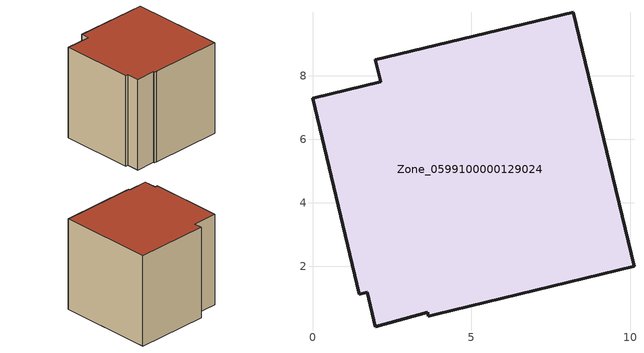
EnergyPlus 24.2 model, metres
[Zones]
Zone_0599100000129024
 floor ground (C_G): 1.72,1.18 1.48,1.12 0,7.29 2.15,7.8 1.98,8.51 8.2,10 10.12,2 3.9,0.49 3.65,0.43 3.62,0.55 1.97,0.1 z0
 wall outside (C_F): 3.9,0.49 10.12,2 8.2,10 1.98,8.51 2.15,7.8 0,7.29 1.48,1.12 1.72,1.18 1.97,0.1 3.62,0.55 3.65,0.43 3.9,0.49 z0:8.04
 roof outside (C_R): 1.97,0.1 3.62,0.55 3.65,0.43 3.9,0.49 10.12,2 8.2,10 1.98,8.51 2.15,7.8 0,7.29 1.48,1.12 1.72,1.18 z8.04
[BUILDING]
Pand.0599100000129024: North Axis=0; Terrain=City; Loads Convergence Tolerance Value=0.04; Temperature Convergence Tolerance Value=0.4; Solar Distribution=FullExterior; Maximum Number of Warmup Days=25; Minimum Number of Warmup Days=1
[Site:Location]
Rotterdam.The.Hague.AP_ZH_NLD Design_Conditions: Latitude=51.96; Longitude=4.45; Time Zone=1; Elevation=-4.5
[SITE:GROUNDTEMPERATURE:BUILDINGSURFACE]
18, 18, 18, 18, 18, 18, 18, 18, 18, 18, 18, 18
[MATERIAL] Thermal Absorptance=0.9; Solar Absorptance=0.7; Visible Absorptance=0.7
Name | Roughness | Thickness | Conductivity | Density | Specific Heat
G.TC.1965-1974 | MediumSmooth | 0.15 | 0.882353 | 540 | 1210
F.TC.1965-1974 | Rough | 0.3 | 0.697674 | 1920 | 840
R.TC.1965-1974 | MediumRough | 0.2 | 0.232558 | 1500 | 1000
[CONSTRUCTION]
C_G: G.TC.1965-1974
C_F: F.TC.1965-1974
C_R: R.TC.1965-1974
[ZONE]
Zone_0599100000129024: Type=1; Multiplier=1; Ceiling Height=Autocalculate; Volume=Autocalculate; Floor Area=autocalculate; Part of Total Floor Area=Yes
[ZONEINFILTRATION:DESIGNFLOWRATE]
Infil_Zone_0599100000129024: Zone or ZoneList or Space or SpaceList=Zone_0599100000129024; Schedule=AlwaysOn; Design Flow Rate Calculation Method=Flow/Area; Flow Rate per Floor Area=0.003; Constant Term Coefficient=1; Temperature Term Coefficient=0; Velocity Term Coefficient=0; Velocity Squared Term Coefficient=0
[HVACTEMPLATE:ZONE:IDEALLOADSAIRSYSTEM]
Zone_0599100000129024: Maximum Heating Supply Air Temperature=50; Minimum Cooling Supply Air Temperature=13; Maximum Heating Supply Air Humidity Ratio=0.0156; Minimum Cooling Supply Air Humidity Ratio=0.0077; Heating Limit=NoLimit; Cooling Limit=NoLimit; Dehumidification Control Type=ConstantSensibleHeatRatio; Cooling Sensible Heat Ratio=0.7; Dehumidification Setpoint=60; Humidification Control Type=None; Humidification Setpoint=30; Outdoor Air Method=None; Outdoor Air Flow Rate per Person=0.00944; Outdoor Air Flow Rate per Zone Floor Area=0; Outdoor Air Flow Rate per Zone=0; Demand Controlled Ventilation Type=None; Outdoor Air Economizer Type=NoEconomizer; Heat Recovery Type=None; Sensible Heat Recovery Effectiveness=0.7; Latent Heat Recovery Effectiveness=0.65
[ZONECONTROL:THERMOSTAT]
ThermostatControl_Zone_0599100000129024: Zone or ZoneList=Zone_0599100000129024; Control Type Schedule=DualSetpointControlType; Control 1=Thermostat_Zone_0599100000129024; Temperature Difference Between Cutout And Setpoint=0
[THERMOSTATSETPOINT:DUALSETPOINT]
Thermostat_Zone_0599100000129024: Heating Setpoint Temperature Schedule=HeatingSetpoint_Zone_0599100000129024; Cooling Setpoint Temperature Schedule=CoolingSetpoint_Zone_0599100000129024
[SCHEDULE:COMPACT]
HeatingSetpoint_Zone_0599100000129024: Through: 12/31, For: AllDays, Until: 24:00, 21
CoolingSetpoint_Zone_0599100000129024: Through: 12/31, For: AllDays, Until: 24:00, 24
DualSetpointControlType: Through: 12/31, For: AllDays, Until: 24:00, 4
AlwaysOn: Through: 12/31, For: AllDays, Until: 24:00, 1
